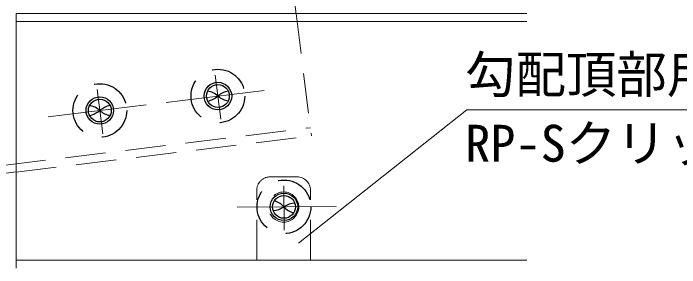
# Model space of a CAD drawing. Units: millimetres on the paper, with parts at other scales. Extents: x -195 to 195, y -135 to 132.
# Drawn here: x -113.05 to -93.22, y 4.2 to 11.79 of the extents above; entities that cross this region are included whole.
import ezdxf
from ezdxf.enums import TextEntityAlignment as Align

# ---------------------------------------------------------------- set-up
doc = ezdxf.new("R2010")
doc.units = ezdxf.units.MM
doc.linetypes.add('CHAIN1', pattern=[8, 5, -1, 1, -1])
doc.linetypes.add('DASHED1', pattern=[1.8, 1.2, -0.6])
for name, color, linetype, lineweight in [('3-0_中心線', 4, 'CHAIN1', 9), ('3-2_野縁受け', 3, 'Continuous', 18), ('3-6_文字', 7, 'Continuous', 18), ('3-A_クリップ', 7, 'Continuous', 18), ('3-C_ビス・アンカーボルト・強調図形', 2, 'Continuous', 25)]:
    doc.layers.add(name, color=color, linetype=linetype, lineweight=lineweight)
doc.styles.add('ＭＳ ゴシック', font='')
doc.styles.get('ＭＳ ゴシック').set_extended_font_data('MS Gothic')

msp = doc.modelspace()

# ---------------------------------------------------------------- linework, layer by layer
at = {"layer": '3-0_中心線'}
for p, q in [((-106.879, 8.628), (-107.041, 9.944)), ((-110.393, 8.197), (-110.555, 9.513)), ((-108.505, 9.131), (-105.587, 9.49)), ((-112.02, 8.7), (-109.102, 9.058)), ((-104.993, 5.318), (-105.005, 6.645)), ((-103.446, 6.03), (-106.386, 6.004))]:
    msp.add_line(p, q, dxfattribs=at)
at = {"layer": '3-2_野縁受け'}
for p, q in [((-105.114, 15.68), (-104.631, 11.751)), ((-97.771, 11.544), (-112.968, 11.544)), ((-114.768, 6.837), (-112.968, 7.058)), ((-97.771, 4.424), (-112.968, 4.424))]:
    msp.add_line(p, q, dxfattribs=at)
at = {"layer": '3-2_野縁受け', "linetype": 'DASHED1'}
for p, q in [((-104.631, 11.784), (-104.183, 8.131)), ((-124.003, 5.945), (-104.213, 8.375)), ((-112.968, 7.053), (-104.183, 8.131))]:
    msp.add_line(p, q, dxfattribs=at)
at = {"layer": '3-2_野縁受け'}
msp.add_lwpolyline([(-97.771, 11.784), (-112.968, 11.784), (-112.968, 4.184)], dxfattribs=at)
at = {"layer": '3-6_文字'}
for q in [(-104.564, 4.931), (-81.055, 8.907)]:
    msp.add_line((-99.554, 8.907), q, dxfattribs=at)
at = {"layer": '3-A_クリップ', "linetype": 'DASHED1'}
for p, q in [((-105.408, 6.91), (-104.608, 6.91)), ((-105.808, 4.424), (-105.808, 6.51)), ((-104.208, 4.424), (-104.208, 6.51))]:
    msp.add_line(p, q, dxfattribs=at)
msp.add_circle((-105.008, 6.01), 0.45, dxfattribs=at)
for centre, start, end in [((-105.408, 6.51), 90.0028, 180.0028), ((-104.608, 6.51), 0.0028, 90.0028)]:
    msp.add_arc(centre, 0.4, start, end, dxfattribs=at)
at = {"layer": '3-C_ビス・アンカーボルト・強調図形', "linetype": 'DASHED1'}
for centre in [(-106.964, 9.321), (-110.478, 8.889), (-104.999, 6.016)]:
    msp.add_circle(centre, 0.8, dxfattribs=at)
at = {"layer": '3-C_ビス・アンカーボルト・強調図形'}
for centre, radius in [((-106.964, 9.321), 0.41), ((-106.964, 9.321), 0.34), ((-110.478, 8.889), 0.41), ((-110.478, 8.889), 0.34), ((-104.999, 6.016), 0.41), ((-104.999, 6.016), 0.34)]:
    msp.add_circle(centre, radius, dxfattribs=at)
for centre, radius, start, end in [((-107.338, 8.921), 0.547, 46.9399, 83.1287), ((-106.528, 8.812), 0.67, 101.2467, 130.6215), ((-107.401, 9.829), 0.67, 281.2468, 310.6215), ((-106.59, 9.72), 0.547, 226.9398, 263.1286), ((-110.852, 8.489), 0.547, 46.9399, 83.1287), ((-110.042, 8.38), 0.67, 101.2467, 130.6215), ((-110.915, 9.398), 0.67, 281.2468, 310.6215), ((-110.105, 9.289), 0.547, 226.9398, 263.1286), ((-105.416, 5.661), 0.547, 40.4399, 76.6287), ((-105.375, 6.571), 0.67, 274.7468, 304.1215), ((-104.583, 6.371), 0.547, 220.4398, 256.6286), ((-104.623, 5.461), 0.67, 94.7467, 124.1215)]:
    msp.add_arc(centre, radius, start, end, dxfattribs=at)

# ---------------------------------------------------------------- texts
at = {"layer": '3-6_文字', "style": 'ＭＳ ゴシック'}
for s, p in [('勾配頂部用部材（クリップ）', (-99.607, 9.085)), ('RP-Sクリップ', (-99.607, 7.033))]:
    msp.add_text(s, height=1.1, dxfattribs=at).set_placement(p, align=Align.BOTTOM_LEFT)

doc.saveas('drawing.dxf')
